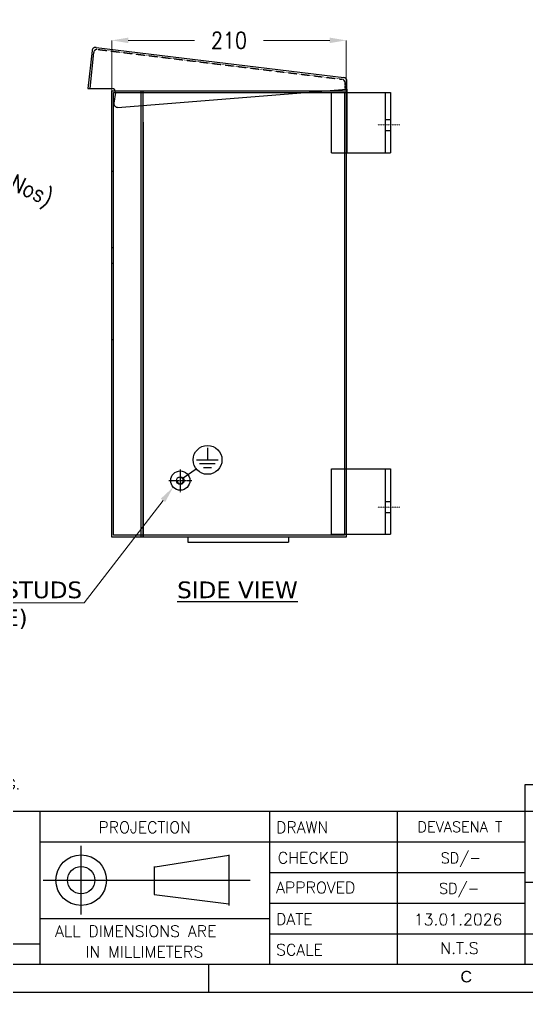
# Model space of a CAD drawing. Header units: inches. Extents: x 784 to 2184505, y 7 to 371504.
# Drawn here: x 442022 to 472777, y 102788 to 161831 of the extents above; entities that cross this region are included whole.
import ezdxf
from ezdxf import colors
from ezdxf.entities.mleader import LeaderData, LeaderLine
from ezdxf.lldxf.tags import DXFTag
from ezdxf.math import Vec2, Vec3

# ---------------------------------------------------------------- set-up
doc = ezdxf.new("R2010")
doc.units = ezdxf.units.IN
doc.header["$MEASUREMENT"] = 0
for name, pattern in [('ACAD_ISO02W100', [15, 12, -3]), ('CENTER', [2, 1.25, -0.25, 0.25, -0.25]), ('DASHED', [0.3, 0.2, -0.1]), ('HIDDEN2', [0.1875, 0.125, -0.0625])]:
    doc.linetypes.add(name, pattern=pattern)
for name, color, linetype in [('BEM', 2, 'Continuous'), ('MITTEL', 1, 'CENTER'), ('SHEET', 10, 'Continuous'), ('UNSICHT', 3, 'HIDDEN')]:
    doc.layers.add(name, color=color, linetype=linetype)
doc.styles.add('R_RomanS', font='romans.shx', dxfattribs={"width": 0.85})
doc.styles.add('ROMAMC', font='romanc.shx', dxfattribs={"height": 7})
doc.styles.add('ROMAND', font='romand', dxfattribs={"height": 3})
doc.styles.get("Standard").update_dxf_attribs({"font": 'arial.ttf'})
tags = doc.linetypes.add('HIDDEN', pattern=[0.375, 0.25, -0.125]).pattern_tags.tags
tags[6:7] = [DXFTag(74, 4), DXFTag(75, 0), DXFTag(340, '0'), DXFTag(46, 1.0), DXFTag(50, 0.0), DXFTag(44, 0.0), DXFTag(45, 0.0)]
tags[4:5] = [DXFTag(74, 4), DXFTag(75, 0), DXFTag(340, '0'), DXFTag(46, 1.0), DXFTag(50, 0.0), DXFTag(44, 0.0), DXFTag(45, 0.0)]
doc.dimstyles.get("Standard").update_dxf_attribs({"dimtxt": 0.18, "dimasz": 0.18, "dimexe": 0.18, "dimexo": 0.0625, "dimgap": 0.09, "dimtad": 0, "dimtih": 1, "dimtoh": 1, "dimdec": 4, "dimzin": 0, "dimdsep": 46, "dimtxsty": 'Standard', "dimcen": 0.09, "dimadec": 0, "dimazin": 0, "dimtfac": 1, "dimtdec": 4, "dimtofl": 0, "dimtmove": 0, "dimatfit": 3, "dimfxl": 1, "dimtolj": 1, "dimtzin": 0, "dimarcsym": 0})

# ---------------------------------------------------------------- blocks, each defined once
blk = doc.blocks.new('*D75')
at = {"layer": 'Defpoints', "color": 0}
for p in [(433125, 155714), (433740, 155432)]:
    blk.add_point(p, dxfattribs=at)
at = {"layer": 'SHEET', "color": 253, "linetype": 'Continuous', "lineweight": 9}
blk.add_line((433433, 155573), (433433, 155573), dxfattribs=at)
blk.add_line((433433, 155573), (433433, 155573), dxfattribs=at)
at = {"layer": 'SHEET', "color": 251, "linetype": 'Continuous', "lineweight": 9}
blk.add_line((436683, 154086), (434650, 155016), dxfattribs=at)
at = {"layer": 'SHEET', "color": 251}
blk.add_solid([(434719, 155168), (434580, 154865), (433740, 155432)], dxfattribs=at)
at = {"layer": 'SHEET', "color": 0, "insert": (440885, 152162), "char_height": 1000, "attachment_point": 5, "rotation": 335.40787, "style": 'R_RomanS'}
blk.add_mtext('\\A1;%%c10 (4Nos)', dxfattribs=at)
blk = doc.blocks.new('*D80')
at = {"layer": 'Defpoints', "color": 0}
for p in [(461838, 160564), (447624, 157501), (461838, 157501)]:
    blk.add_point(p, dxfattribs=at)
at = {"layer": 'SHEET', "color": 253, "linetype": 'Continuous', "lineweight": 9}
for p, q in [((447624, 157501), (447624, 160564)), ((461838, 157501), (461838, 160564))]:
    blk.add_line(p, q, dxfattribs=at)
at = {"layer": 'SHEET', "color": 251, "linetype": 'Continuous', "lineweight": 9}
for p, q in [((448624, 160564), (452639, 160564)), ((460838, 160564), (456824, 160564))]:
    blk.add_line(p, q, dxfattribs=at)
at = {"layer": 'SHEET', "color": 251}
for points in [[(448624, 160731), (448624, 160397), (447624, 160564)], [(460838, 160397), (460838, 160731), (461838, 160564)]]:
    blk.add_solid(points, dxfattribs=at)
at = {"layer": 'SHEET', "color": 0, "insert": (454731, 160564), "char_height": 1000, "attachment_point": 5, "style": 'R_RomanS'}
blk.add_mtext('\\A1;210', dxfattribs=at)
blk = doc.blocks.new('SKJSK')
at = {"layer": 'BEM'}
for p, q in [((-1669.5, -1317.94), (-1669.5, -1328.64)), ((-1679.29, -1328.87), (-1659.93, -1328.87)), ((-1676.84, -1332.21), (-1662.6, -1332.21)), ((-1691.32, -1345.1), (-1679.74, -1336.74)), ((-1673.28, -1335.78), (-1665.94, -1335.78))]:
    blk.add_line(p, q, dxfattribs=at)
blk.add_circle((-1669.49, -1328.88), 12.92, dxfattribs=at)
at = {"layer": 'MITTEL'}
for p, q in [((-1693.94, -1337.57), (-1693.94, -1357.67)), ((-1704.28, -1347.43), (-1683.56, -1347.43))]:
    blk.add_line(p, q, dxfattribs=at)
at = {"layer": 'UNSICHT'}
for radius in [8.61, 3.44]:
    blk.add_circle((-1693.94, -1347.43), radius, dxfattribs=at)
blk.add_arc((-1693.94, -1347.43), 2.8, 192.36723, 102.77078, dxfattribs=at)
blk = doc.blocks.new('CN')
at = {"color": 3, "linetype": 'Continuous', "ltscale": 5}
for p, q in [((741576, 5016279), (741475, 5015334)), ((741676, 5016359), (747866, 5015604)), ((741616, 5016229), (741520, 5015334)), ((747947, 5015316), (747947, 5015513)), ((741475, 5015334), (742081, 5015332)), ((742214, 5014860), (747947, 5015316)), ((747928, 5015273), (747928, 5013743)), ((747947, 5015316), (747947, 5013743)), ((742162, 5015232), (742124, 5014961)), ((747928, 5013743), (747947, 5013743))]:
    blk.add_line(p, q, dxfattribs=at)
at = {"color": 3, "linetype": 'DASHED'}
for p, q in [((741716, 5016309), (747821, 5015563)), ((747901, 5015312), (747902, 5015473))]:
    blk.add_line(p, q, dxfattribs=at)
at = {"color": 3, "linetype": 'Continuous', "ltscale": 5}
for centre, start, end in [((741667, 5016269), 83.7829, 173.8553), ((747811, 5015473), 359.8553, 83.7829), ((747856, 5015514), 359.8553, 83.7829), ((742072, 5015242), 353.8212, 83.7829), ((742214, 5014951), 173.8212, 269.8553)]:
    blk.add_arc(centre, 90.7, start, end, dxfattribs=at)
at = {"color": 3, "linetype": 'DASHED'}
blk.add_arc((741707, 5016219), 90.7, 83.7829, 173.8553, dxfattribs=at)

msp = doc.modelspace()

# ---------------------------------------------------------------- linework, layer by layer
at = {"color": 0, "ltscale": 20}
for p, q in [((449411.16876, 130422.01132), (449411.16876, 157500.56856)), ((449519.46607, 130422.01132), (449519.46607, 157500.56856)), ((460957.52274, 153737.23713), (460957.52274, 157392.27125)), ((460957.52274, 157392.27125), (464534.23261, 157392.27125)), ((464195.80352, 157392.27125), (464195.80352, 153737.23713)), ((464534.23261, 157392.27125), (464534.23261, 153737.23713)), ((449519.46607, 155602.45278), (449519.46607, 130422.01132)), ((460957.52274, 153737.23713), (464534.23261, 153737.23713)), ((460957.52274, 130609.64979), (460957.52274, 134566.73188)), ((460957.52274, 134566.73188), (464534.23261, 134566.73188)), ((464195.80352, 134566.73188), (464195.80352, 130609.64979)), ((464534.23261, 134566.73188), (464534.23261, 130609.64979)), ((464195.80352, 132584.21153), (464534.23261, 132584.21153)), ((464195.80352, 131907.35336), (464534.23261, 131907.35336)), ((460957.52274, 130609.64979), (464534.23261, 130609.64979)), ((454731.27399, 130422.01132), (451685.41222, 130422.01132)), ((452238.76399, 130422.01132), (452238.76399, 130120.43148)), ((457777.13577, 130422.01132), (454731.27399, 130422.01132)), ((458330.48754, 130422.01132), (458330.48754, 130120.43148))]:
    msp.add_line(p, q, dxfattribs=at)
at = {"color": 1, "linetype": 'HIDDEN2', "lineweight": 9}
for p, q in [((463751.1756, 155431.26437), (465083.31475, 155431.26437)), ((463751.1756, 132244.0183), (465083.31475, 132244.0183))]:
    msp.add_line(p, q, dxfattribs=at)
at = {"color": 1, "ltscale": 20}
for p, q in [((464195.80352, 155763.58128), (464534.23261, 155763.58128)), ((464195.80352, 155086.72311), (464534.23261, 155086.72311)), ((464195.80352, 132584.21153), (464534.23261, 132584.21153)), ((464195.80352, 131907.35336), (464534.23261, 131907.35336))]:
    msp.add_line(p, q, dxfattribs=at)
at = {"color": 0, "linetype": 'ACAD_ISO02W100', "ltscale": 5}
for p, q in [((447624.26319, 152623.11002), (447732.56049, 152623.11002)), ((447624.26319, 147991.53686), (447732.56049, 147991.53686)), ((447624.26319, 147042.84024), (447732.56049, 147042.84024)), ((447624.26319, 142411.26708), (447732.56049, 142411.26708))]:
    msp.add_line(p, q, dxfattribs=at)
msp.add_line((452238.76399, 130120.43148), (458330.48754, 130120.43148))
at = {"color": 0}
for p, q in [((445764.16767, 107519.95324, 12132.91572), (445764.16767, 111687.68146, 12132.91572)), ((454722.17459, 111113.39918, 12132.91572), (450245.46825, 110394.15244, 12132.91572)), ((454722.05259, 111139.18754, 12132.91572), (454722.05259, 108071.23494, 12132.91572)), ((450182.73497, 110432.57455, 12132.91572), (450182.73497, 108733.84345, 12132.91572)), ((443465.56134, 109605.21124, 12132.91572), (456019.12248, 109605.21124, 12132.91572)), ((450182.73497, 108733.84345, 12132.91572), (454722.05259, 108173.90443, 12132.91572))]:
    msp.add_line(p, q, dxfattribs=at)
at = {"color": 0, "ltscale": 20}
for points in [[(447624.26319, 157500.56856), (461838.2848, 157500.56856), (461838.2848, 130422.01132), (447624.26319, 130422.01132)], [(447732.56049, 157392.27125), (461729.98749, 157392.27125), (461729.98749, 130530.30862), (447732.56049, 130530.30862)]]:
    msp.add_lwpolyline(points, close=True, dxfattribs=at)
at = {"color": 0}
for radius in [1533.9763, 827.36331]:
    msp.add_circle((445764.16767, 109605.21124, 12132.91572), radius, dxfattribs=at)
at = {"layer": 'SHEET', "color": 124, "linetype": 'Continuous', "true_color": 0x00a183}
for p, q in [((472697.95222, 113789.64251, 12132.91572), (472697.95222, 115406.58465, 12132.91572)), ((472697.95222, 115406.58465, 12132.91572), (514499.59772, 115406.58465, 12132.91572)), ((393739.28849, 113789.64251, 12132.91572), (514499.59772, 113789.64251, 12132.91572)), ((393739.28849, 113789.64251, 12132.91572), (514499.59772, 113789.64251, 12132.91572)), ((443281.97945, 104500.38795, 12132.91572), (443281.97945, 113789.64251, 12132.91572)), ((457215.86129, 104500.38795, 12132.91572), (457215.86129, 113789.64251, 12132.91572)), ((464956.90675, 104500.38795, 12132.91572), (464956.90675, 113789.64251, 12132.91572)), ((472697.95222, 104500.38795, 12132.91572), (472697.95222, 113789.64251, 12132.91572)), ((443281.97945, 111931.7916, 12132.91572), (472697.95222, 111931.7916, 12132.91572)), ((457215.86129, 110073.94069, 12132.91572), (472697.95222, 110073.94069, 12132.91572)), ((472697.95222, 109480.92935, 12132.91572), (514499.59772, 109480.92935, 12132.91572)), ((457215.86129, 108216.08977, 12132.91572), (472697.95222, 108216.08977, 12132.91572)), ((443281.97945, 107287.16432, 12132.91572), (457215.86129, 107287.16432, 12132.91572)), ((457215.86129, 106358.23886, 12132.91572), (514499.59772, 106358.23886, 12132.91572)), ((393739.28849, 105738.95523, 12132.91572), (443281.97945, 105738.95523, 12132.91572)), ((393739.28849, 104500.38795, 12132.91572), (514499.59772, 104500.38795, 12132.91572)), ((453500.15947, 102788.47582, 12132.91572), (453500.15947, 104500.38795, 12132.91572))]:
    msp.add_line(p, q, dxfattribs=at)
at = {"layer": 'SHEET', "color": 124, "linetype": 'Continuous', "true_color": 0x00a183, "elevation": 12132.91572}
msp.add_lwpolyline([(516047.80681, 102788.47582), (387546.45211, 102788.47582), (387546.45211, 194269.90309), (516047.80681, 194269.90309)], close=True, dxfattribs=at)

# ---------------------------------------------------------------- block references
at = {"color": 2, "linetype": 'Continuous', "xscale": 2.427044694172459, "yscale": 2.427044694172459, "zscale": 2.427044694172459}
msp.add_blockref('CN', (-1353416.34867, -12014790.37787), dxfattribs=at)
at = {"xscale": 67.68581720507053, "yscale": 67.68581720507053, "zscale": 67.68581720507053}
msp.add_blockref('SKJSK', (566431.44568, 225053.30588), dxfattribs=at)

# ---------------------------------------------------------------- texts
at = {"color": 0, "style": 'ROMAND'}
for s, height, p in [('PROJECTION', 696.694092, (446809.82084, 112464.21941, 12132.91572)), ('DRAWN', 696.694092, (457587.90504, 112464.21941, 12132.91572)), ('DEVASENA T', 643.056664, (466160.5447, 112523.43066, 12132.91572)), ('CHECKED', 696.694092, (457693.02661, 110615.24661, 12132.91572)), ('SD/-', 643.056664, (467567.08862, 110636.68323, 12132.91572)), ('APPROVED', 696.694092, (457587.90504, 108809.34927, 12132.91572)), ('SD/-', 643.056664, (467468.41959, 108783.99626, 12132.91572)), ('DATE', 696.694092, (457587.90504, 106895.10573, 12132.91572)), ('13.01.2026', 697.03662, (465940.08414, 106870.51931, 12132.91572)), ('ALL DIMENSIONS ARE ', 696.6940917, (444175.67495, 106161.05318, 12132.91572)), ('SCALE', 696.694092, (457587.90504, 105033.57115, 12132.91572)), ('N.T.S', 696.694092, (467545.7, 105131.93335, 12132.91572)), ('IN MILLIMETERS', 696.6940917, (446027.17987, 104912.1286, 12132.91572))]:
    msp.add_text(s, height=height, dxfattribs=at).set_placement(p)
at = {"insert": (451590.01736, 127730.17818), "char_height": 1015.2872581, "width": 10012.5763445, "attachment_point": 1}
msp.add_mtext('{\\fVerdana|b0|i0|c0|p0;\\L\\C4;SIDE VIEW}', dxfattribs=at)
at = {"layer": 'SHEET', "color": 0, "linetype": 'Continuous', "style": 'ROMAMC'}
msp.add_text('NOTE:DIMENSIONS/ARRANGEMENTS ARE TYPICAL AND ARE SUBJECTED TO CHANGE DURING DETAILED ENGINEERING.', height=616, dxfattribs=at).set_placement((394641.40487, 115124.64284, -446746.61141))
at = {"layer": 'SHEET', "color": 0, "linetype": 'Continuous'}
msp.add_text('C', height=696.69409, dxfattribs=at).set_placement((468769.91246, 103405.4061, 12132.91572))

# ---------------------------------------------------------------- dimensions: what is measured, and where the dimension line sits
dim = msp.add_linear_dim(base=(461838.2848, 160563.8636), p1=(447624.26319, 157500.56856), p2=(461838.2848, 157500.56856), text='210', dimstyle='Standard', override={"dimtxt": 1000, "dimasz": 1000, "dimgap": 1000, "dimtoh": 0, "dimtxsty": 'R_RomanS', "dimclrd": 251, "dimclre": 253, "dimlwd": 9, "dimlwe": 9}, dxfattribs=at)
dim.commit()
dim.dimension.update_dxf_attribs({"geometry": '*D80', "text_midpoint": (454731.27399, 160563.8636), "dimtype": 160})
dim = msp.add_diameter_dim_2p(p1=(433124.88051, 155714.12071), p2=(433740.3431, 155432.44218), text='%%c10 (4Nos)', dimstyle='Standard', override={"dimtxt": 1000, "dimasz": 1000, "dimgap": 1000, "dimtoh": 0, "dimtxsty": 'R_RomanS', "dimclrd": 251, "dimclre": 253, "dimlwd": 9, "dimlwe": 9}, dxfattribs=at)
dim.commit()
dim.dimension.update_dxf_attribs({"geometry": '*D75', "text_midpoint": (440885.14225, 152162.48467), "dimtype": 163})

# ---------------------------------------------------------------- leaders
ml = msp.add_multileader_mtext('Standard')
ml.set_content('{\\fVerdana|b0|i0|c0|p0;\\C1;EARTHING STUDS\\P(INSIDE)}', color=256)
ml.set_leader_properties(color=252, lineweight=9)
ml.build(insert=Vec2(0, 0))
ml.multileader.update_dxf_attribs({"text_right_attachment_type": 6, "dogleg_length": 0.36, "arrow_head_size": 1015.28726})
ctx = ml.context
ctx.base_point, ctx.char_height, ctx.arrow_head_size, ctx.landing_gap_size, ctx.plane_origin = Vec3(433330.71922, 127082.33052), 1015.2872581, 1015.28726, 6.09172, Vec3(451685.41222, 130013.88615)
ctx.right_attachment, ctx.text_align_type = 6, 1
notes = []
notes.append((ctx, [(0, (1, 1, 0), (445942.78527, 126434.22404), (-1, 0), 24.36689, [(0, [(451347.62099, 133456.19827)], 0, [])])]))
ctx.mtext.insert, ctx.mtext.alignment, ctx.mtext.flow_direction = Vec3(439624.5688, 127730.43699), 2, 5
for ctx, leaders in notes:
    for number, flags, end, landing, length, lines in leaders:
        leader = LeaderData()
        leader.index, (leader.has_last_leader_line, leader.has_dogleg_vector, leader.attachment_direction) = number, flags
        leader.last_leader_point, leader.dogleg_vector, leader.dogleg_length = Vec3(end), Vec3(landing), length
        for number, points, colour, breaks in lines:
            line = LeaderLine()
            line.index, line.vertices, line.color, line.breaks = number, Vec3.list(points), colors.encode_raw_color(colour), breaks
            leader.lines.append(line)
        ctx.leaders.append(leader)

doc.saveas('drawing.dxf')
